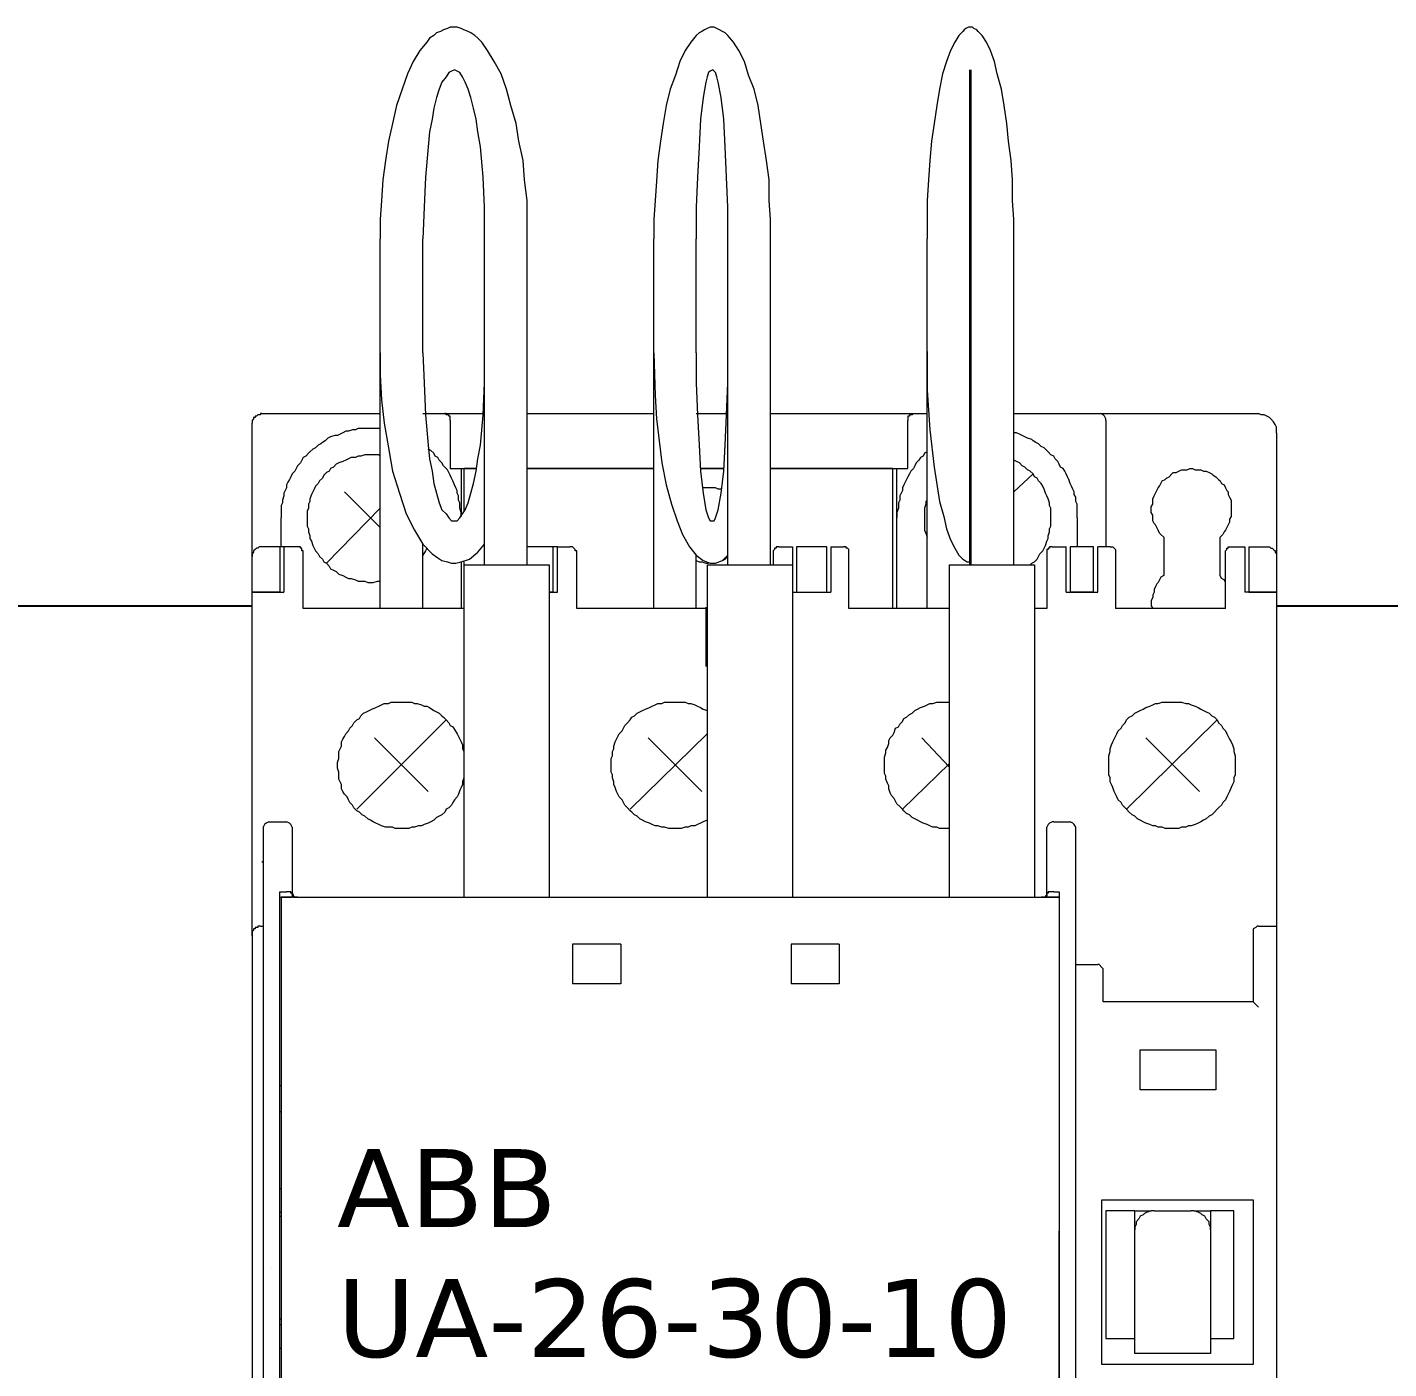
# Model space of a CAD drawing. Header units: millimetres. Extents: x 2046 to 14753, y 2361 to 29276.
# Drawn here: x 10086.63 to 10093.83, y 3647.17 to 3654.27 of the extents above; entities that cross this region are included whole.
import ezdxf

# ---------------------------------------------------------------- set-up
doc = ezdxf.new("R2010")
doc.units = ezdxf.units.MM
for name, color, linetype in [('ANTET', 7, 'Continuous'), ('BARA', 31, 'Continuous'), ('CALQUE_1', 160, 'Continuous')]:
    doc.layers.add(name, color=color, linetype=linetype)
doc.styles.add('celalettin', font='verdana.ttf', dxfattribs={"height": 10})

msp = doc.modelspace()

# ---------------------------------------------------------------- linework, layer by layer
at = {"layer": 'BARA', "color": 9, "true_color": 0xc7c8ca}
for points in [[(10086.2333, 3651.2062), (10087.8175, 3651.2062)], [(10093.2333, 3651.2062), (10094.8175, 3651.2062)]]:
    msp.add_lwpolyline(points, dxfattribs=at)
at = {"layer": 'CALQUE_1', "color": 8, "lineweight": 9}
for p, q in [((10091.6122, 3651.4231), (10091.6122, 3654.0402)), ((10091.6194, 3651.4231), (10091.6194, 3654.0402)), ((10088.4936, 3651.1905), (10088.4936, 3653.146)), ((10088.7189, 3652.5426), (10088.7189, 3653.146)), ((10089.046, 3651.4231), (10089.046, 3653.146)), ((10089.2713, 3651.4231), (10089.2713, 3653.146)), ((10089.9402, 3651.1905), (10089.9402, 3653.146)), ((10090.1655, 3652.5426), (10090.1655, 3653.146)), ((10090.3327, 3651.4231), (10090.3327, 3653.146)), ((10090.5581, 3651.4231), (10090.5581, 3653.146)), ((10091.3867, 3651.1905), (10091.3867, 3653.146)), ((10091.8447, 3651.4231), (10091.8447, 3653.146)), ((10087.8684, 3652.2228), (10088.4936, 3652.2228)), ((10088.7189, 3652.2228), (10088.8352, 3652.2228)), ((10088.8352, 3652.2228), (10089.046, 3652.2228)), ((10089.0242, 3652.2228), (10089.046, 3652.2228)), ((10089.2713, 3652.2228), (10089.3223, 3652.2228)), ((10089.2713, 3652.2228), (10089.9402, 3652.2228)), ((10090.1655, 3652.2228), (10090.3327, 3652.2228)), ((10090.5581, 3652.2228), (10091.3141, 3652.2228)), ((10090.8271, 3652.2228), (10091.1324, 3652.2228)), ((10091.3141, 3652.2228), (10091.3867, 3652.2228)), ((10091.8447, 3652.2228), (10092.3027, 3652.2228)), ((10092.3027, 3652.2228), (10093.1388, 3652.2228)), ((10087.8175, 3649.4604), (10087.8175, 3652.1719)), ((10088.8643, 3652.1864), (10088.8643, 3651.932)), ((10091.2851, 3651.932), (10091.2851, 3652.1864)), ((10092.3319, 3652.1864), (10092.3319, 3651.5176)), ((10093.2333, 3652.121), (10093.2333, 3643.2886)), ((10088.8643, 3651.932), (10088.9224, 3651.932)), ((10088.9224, 3651.932), (10088.9224, 3651.6776)), ((10088.9224, 3651.932), (10089.0024, 3651.932)), ((10089.0024, 3651.932), (10088.937, 3651.932)), ((10088.937, 3651.932), (10088.937, 3651.7066)), ((10089.9402, 3651.932), (10089.2713, 3651.932)), ((10089.2713, 3651.932), (10089.9402, 3651.932)), ((10090.1873, 3651.932), (10090.3109, 3651.932)), ((10090.3109, 3651.932), (10090.1873, 3651.932)), ((10090.5581, 3651.932), (10091.2269, 3651.932)), ((10091.2051, 3651.932), (10090.5581, 3651.932)), ((10091.2051, 3651.1905), (10091.2051, 3651.932)), ((10091.2269, 3651.6703), (10091.2269, 3651.932)), ((10091.2269, 3651.932), (10091.2851, 3651.932)), ((10091.9465, 3651.9029), (10091.8447, 3651.8084)), ((10088.3045, 3651.8084), (10088.4936, 3651.6194)), ((10088.4936, 3651.7212), (10088.21, 3651.4304)), ((10087.9702, 3651.5176), (10087.9702, 3651.6703)), ((10091.2269, 3651.1905), (10091.2269, 3651.6703)), ((10092.1792, 3651.6703), (10092.1792, 3651.5176)), ((10092.6372, 3651.5686), (10092.6372, 3651.365)), ((10092.9352, 3651.365), (10092.9352, 3651.5686)), ((10087.9702, 3651.5176), (10087.8684, 3651.5176)), ((10087.9628, 3651.5176), (10087.9628, 3651.2777)), ((10088.0574, 3651.5176), (10087.9702, 3651.5176)), ((10087.9846, 3651.5176), (10087.9846, 3651.2777)), ((10088.0864, 3651.2414), (10088.0864, 3651.4886)), ((10088.7189, 3651.1905), (10088.7189, 3651.5322)), ((10089.4313, 3651.5176), (10089.2713, 3651.5176)), ((10089.4095, 3651.2777), (10089.4095, 3651.5176)), ((10089.4313, 3651.5176), (10089.4968, 3651.5176)), ((10089.4313, 3651.2777), (10089.4313, 3651.5176)), ((10089.533, 3651.2414), (10089.533, 3651.4886)), ((10090.5726, 3651.4886), (10090.5726, 3651.4231)), ((10090.6017, 3651.5176), (10090.6744, 3651.5176)), ((10090.6744, 3651.5176), (10090.6744, 3651.2777)), ((10090.6962, 3651.5176), (10090.6962, 3651.2777)), ((10090.8561, 3651.5176), (10090.6962, 3651.5176)), ((10090.8561, 3651.2777), (10090.8561, 3651.5176)), ((10090.8779, 3651.5176), (10090.8779, 3651.2777)), ((10090.8779, 3651.5176), (10090.9433, 3651.5176)), ((10090.9724, 3651.2414), (10090.9724, 3651.4886)), ((10092.0192, 3651.4886), (10092.0192, 3651.1905)), ((10092.0483, 3651.5176), (10092.121, 3651.5176)), ((10092.121, 3651.2777), (10092.121, 3651.5176)), ((10092.1428, 3651.5176), (10092.1428, 3651.2777)), ((10092.2664, 3651.5176), (10092.1428, 3651.5176)), ((10092.2664, 3651.2777), (10092.2664, 3651.5176)), ((10092.2882, 3651.2777), (10092.2882, 3651.5176)), ((10092.3537, 3651.5176), (10092.2882, 3651.5176)), ((10092.3827, 3651.4886), (10092.3827, 3651.1905)), ((10092.9643, 3651.2414), (10092.9643, 3651.4886)), ((10092.9934, 3651.5176), (10093.066, 3651.5176)), ((10093.066, 3651.5176), (10093.066, 3651.2777)), ((10093.0878, 3651.5176), (10093.0878, 3651.2777)), ((10093.0878, 3651.5176), (10093.1824, 3651.5176)), ((10088.9224, 3651.4377), (10088.9224, 3651.1905)), ((10088.937, 3651.4377), (10088.937, 3651.4231)), ((10088.937, 3651.4231), (10088.937, 3649.6639)), ((10088.937, 3651.4231), (10089.3877, 3651.4231)), ((10089.3877, 3651.4231), (10089.3877, 3649.6639)), ((10090.1655, 3651.1905), (10090.1655, 3651.474)), ((10090.2237, 3651.4231), (10090.2237, 3649.6639)), ((10090.2237, 3651.4231), (10090.6744, 3651.4231)), ((10090.6744, 3651.4231), (10090.6744, 3649.6639)), ((10091.5031, 3651.4231), (10091.5031, 3649.6639)), ((10091.5031, 3651.4231), (10091.9538, 3651.4231)), ((10091.9538, 3651.4231), (10091.9538, 3649.6639)), ((10087.9628, 3651.2777), (10087.8175, 3651.2777)), ((10087.8175, 3651.2777), (10087.9846, 3651.2777)), ((10089.4095, 3651.2777), (10089.3877, 3651.2777)), ((10089.3877, 3651.2777), (10089.4313, 3651.2777)), ((10090.6744, 3651.2777), (10090.8779, 3651.2777)), ((10092.121, 3651.2777), (10092.2882, 3651.2777)), ((10092.2664, 3651.2777), (10092.1428, 3651.2777)), ((10093.2333, 3651.2777), (10093.066, 3651.2777)), ((10093.0878, 3651.2777), (10093.2333, 3651.2777)), ((10088.0864, 3651.1978), (10088.0864, 3651.2414)), ((10088.0864, 3651.1905), (10088.0864, 3651.1978)), ((10089.533, 3651.1905), (10089.533, 3651.2414)), ((10090.2164, 3651.1978), (10090.2164, 3650.8852)), ((10090.9724, 3651.1905), (10090.9724, 3651.2414)), ((10092.9643, 3651.1905), (10092.9643, 3651.2414)), ((10088.937, 3651.1905), (10088.0864, 3651.1905)), ((10090.2237, 3651.1905), (10089.533, 3651.1905)), ((10091.5031, 3651.1905), (10090.9724, 3651.1905)), ((10092.0192, 3651.1905), (10091.9538, 3651.1905)), ((10092.9643, 3651.1905), (10092.3827, 3651.1905)), ((10088.8425, 3650.6017), (10088.3699, 3650.1292)), ((10092.9207, 3650.6017), (10092.4409, 3650.1292)), ((10088.4644, 3650.5072), (10088.7479, 3650.2237)), ((10090.2237, 3650.529), (10089.8166, 3650.1292)), ((10089.9111, 3650.5072), (10090.1946, 3650.2237)), ((10091.3577, 3650.5072), (10091.5031, 3650.3545)), ((10092.5426, 3650.5072), (10092.8261, 3650.2237)), ((10091.5031, 3650.3691), (10091.2559, 3650.1292)), ((10087.9047, 3650.0638), (10087.9992, 3650.0638)), ((10092.0556, 3650.0638), (10092.1428, 3650.0638)), ((10087.8756, 3650.0346), (10087.8756, 3649.8602)), ((10088.0283, 3650.0346), (10088.0283, 3649.8602)), ((10092.0192, 3649.8602), (10092.0192, 3650.0346)), ((10092.1719, 3649.8602), (10092.1719, 3650.0346)), ((10087.8756, 3649.8457), (10087.8684, 3649.8529)), ((10087.8756, 3649.8602), (10087.8756, 3645.5494)), ((10088.0283, 3649.8602), (10088.0283, 3649.6857)), ((10092.0192, 3649.6857), (10092.0192, 3649.8602)), ((10092.1719, 3645.5494), (10092.1719, 3649.8602)), ((10087.9628, 3649.693), (10087.9992, 3649.693)), ((10087.9628, 3647.9047), (10087.9628, 3649.693)), ((10088.0283, 3649.6857), (10088.0283, 3649.6639)), ((10092.0192, 3649.6639), (10092.0192, 3649.6857)), ((10092.0556, 3649.693), (10092.0846, 3649.693)), ((10092.0846, 3649.693), (10092.0846, 3647.9047)), ((10087.9628, 3649.6639), (10088.0283, 3649.6639)), ((10087.9702, 3649.6639), (10087.9702, 3647.8974)), ((10088.0356, 3649.6639), (10087.9702, 3649.6639)), ((10088.0283, 3649.6639), (10088.0283, 3649.6639)), ((10088.0356, 3649.6639), (10092.0192, 3649.6639)), ((10092.0846, 3649.6639), (10092.0192, 3649.6639)), ((10092.0192, 3649.6639), (10092.0192, 3649.6639)), ((10092.0192, 3649.6639), (10092.0846, 3649.6639)), ((10092.0846, 3649.6639), (10092.0846, 3647.8974)), ((10087.8611, 3649.5112), (10087.8756, 3649.5112)), ((10093.1096, 3649.4822), (10093.1096, 3649.1114)), ((10093.1388, 3649.5112), (10093.2333, 3649.5112)), ((10087.8175, 3649.4604), (10087.8175, 3646.1018)), ((10089.7657, 3649.4167), (10089.5112, 3649.4167)), ((10089.5112, 3649.4167), (10089.5112, 3649.2059)), ((10089.7657, 3649.4167), (10089.7657, 3649.2059)), ((10090.6671, 3649.4167), (10090.6671, 3649.2059)), ((10090.9216, 3649.4167), (10090.6671, 3649.4167)), ((10090.9216, 3649.4167), (10090.9216, 3649.2059)), ((10092.1719, 3649.3077), (10092.2882, 3649.3077)), ((10092.3173, 3649.1114), (10092.3173, 3649.2787)), ((10089.7657, 3649.2059), (10089.5112, 3649.2059)), ((10090.9216, 3649.2059), (10090.6671, 3649.2059)), ((10093.1096, 3649.1114), (10092.3173, 3649.1114)), ((10093.1096, 3649.1114), (10093.1388, 3649.0824)), ((10092.5136, 3648.857), (10092.9133, 3648.857)), ((10092.5136, 3648.6462), (10092.5136, 3648.857)), ((10092.9133, 3648.857), (10092.9133, 3648.6462)), ((10087.9628, 3648.668), (10087.9702, 3648.668)), ((10092.0846, 3648.668), (10092.0846, 3648.668)), ((10092.9133, 3648.6462), (10092.5136, 3648.6462)), ((10087.9702, 3648.5298), (10087.9628, 3648.5298)), ((10092.0846, 3648.5298), (10092.0846, 3648.5298)), ((10087.9702, 3648.1228), (10087.9628, 3648.1228)), ((10092.0846, 3648.1228), (10092.0846, 3648.1228)), ((10092.31, 3648.0646), (10093.1096, 3648.0646)), ((10092.31, 3647.1923), (10092.31, 3648.0646)), ((10093.1096, 3648.0646), (10093.1096, 3647.1923)), ((10087.9628, 3647.9992), (10087.9702, 3647.9992)), ((10087.9628, 3647.9774), (10087.9702, 3647.9774)), ((10092.0846, 3647.9992), (10092.0846, 3647.9992)), ((10092.0846, 3647.9774), (10092.0846, 3647.9774)), ((10092.4845, 3648.0064), (10092.3319, 3648.0064)), ((10092.3319, 3648.0064), (10092.3319, 3647.3304)), ((10092.4845, 3648.0064), (10092.5572, 3648.0064)), ((10092.4845, 3647.9047), (10092.4845, 3648.0064)), ((10092.5572, 3647.9992), (10092.5572, 3648.0064)), ((10092.5572, 3648.0064), (10092.5717, 3648.0064)), ((10092.5862, 3648.0064), (10092.7825, 3648.0064)), ((10092.7971, 3648.0064), (10092.8117, 3648.0064)), ((10092.8117, 3648.0064), (10092.8117, 3647.9992)), ((10092.8117, 3648.0064), (10092.8843, 3648.0064)), ((10093.0079, 3648.0064), (10092.8843, 3648.0064)), ((10092.8843, 3648.0064), (10092.8843, 3647.9047)), ((10093.0079, 3647.3304), (10093.0079, 3648.0064)), ((10087.9628, 3647.8974), (10087.9628, 3647.9047)), ((10087.9628, 3645.7166), (10087.9628, 3647.9047)), ((10087.9702, 3647.8974), (10087.9702, 3645.7457)), ((10092.0846, 3647.9047), (10092.0846, 3647.8974)), ((10092.0846, 3645.7457), (10092.0846, 3647.8974)), ((10092.0846, 3647.8974), (10092.0846, 3645.7166)), ((10092.4845, 3647.2505), (10092.4845, 3647.9047)), ((10092.8843, 3647.9047), (10092.8843, 3647.2505)), ((10087.9192, 3647.7011), (10087.9192, 3647.7011)), ((10087.9628, 3647.5049), (10087.9628, 3647.5049)), ((10092.0846, 3647.5049), (10092.0846, 3647.5049)), ((10087.9702, 3647.4322), (10087.9628, 3647.4322)), ((10087.9702, 3647.4031), (10087.9628, 3647.4031)), ((10092.0846, 3647.4322), (10092.0846, 3647.4322)), ((10092.0846, 3647.4031), (10092.0846, 3647.4031)), ((10092.3319, 3647.3304), (10092.4845, 3647.3304)), ((10092.8843, 3647.3304), (10093.0079, 3647.3304)), ((10087.9628, 3647.2795), (10087.9702, 3647.2795)), ((10092.0846, 3647.2795), (10092.0846, 3647.2795)), ((10092.5426, 3647.2505), (10092.4845, 3647.2505)), ((10092.8261, 3647.2505), (10092.5426, 3647.2505)), ((10092.8843, 3647.2505), (10092.8261, 3647.2505)), ((10093.1096, 3647.1923), (10092.31, 3647.1923))]:
    msp.add_line(p, q, dxfattribs=at)
for points in [[(10089.2713, 3653.146), (10089.2713, 3653.3495), (10089.2568, 3653.4586), (10089.2495, 3653.5604), (10089.2277, 3653.6622), (10089.2132, 3653.7566), (10089.1841, 3653.8511), (10089.1623, 3653.9383), (10089.1333, 3654.0184), (10089.0969, 3654.0838), (10089.0606, 3654.142), (10089.0315, 3654.1856), (10089.0096, 3654.2074), (10088.9951, 3654.2219), (10088.9733, 3654.2364), (10088.9588, 3654.2437), (10088.937, 3654.251), (10088.9224, 3654.2582), (10088.9006, 3654.2655), (10088.8643, 3654.2655), (10088.8497, 3654.2582), (10088.8279, 3654.251), (10088.8134, 3654.2437), (10088.7915, 3654.2364), (10088.7771, 3654.2219), (10088.7553, 3654.2074), (10088.7407, 3654.1856), (10088.7043, 3654.142), (10088.668, 3654.0838), (10088.6389, 3654.0184), (10088.6098, 3653.9383), (10088.5808, 3653.8511), (10088.559, 3653.7566), (10088.5372, 3653.6622), (10088.5226, 3653.5604), (10088.508, 3653.4586), (10088.5008, 3653.3495), (10088.4936, 3653.2478), (10088.4936, 3653.146)], [(10090.5581, 3653.146), (10090.5581, 3653.2478), (10090.5508, 3653.3495), (10090.5508, 3653.4586), (10090.5362, 3653.5604), (10090.5217, 3653.6622), (10090.5072, 3653.7566), (10090.4926, 3653.8511), (10090.4708, 3653.9383), (10090.4418, 3654.0111), (10090.4199, 3654.0838), (10090.3909, 3654.142), (10090.3618, 3654.1856), (10090.3327, 3654.2219), (10090.3181, 3654.2364), (10090.3037, 3654.2437), (10090.2891, 3654.251), (10090.2745, 3654.2582), (10090.26, 3654.2655), (10090.2382, 3654.2655), (10090.2237, 3654.2582), (10090.2091, 3654.251), (10090.1946, 3654.2437), (10090.1801, 3654.2364), (10090.1655, 3654.2219), (10090.1364, 3654.1856), (10090.1074, 3654.142), (10090.0783, 3654.0838), (10090.0564, 3654.0111), (10090.0274, 3653.9383), (10090.0056, 3653.8511), (10089.991, 3653.7566), (10089.9765, 3653.6622), (10089.962, 3653.5604), (10089.9547, 3653.4513), (10089.9474, 3653.3495), (10089.9402, 3653.2478), (10089.9402, 3653.146)], [(10091.8447, 3653.146), (10091.8447, 3653.2478), (10091.8375, 3653.3495), (10091.8375, 3653.4586), (10091.8303, 3653.5604), (10091.8157, 3653.6622), (10091.8085, 3653.7566), (10091.7939, 3653.8511), (10091.7793, 3653.9383), (10091.7575, 3654.0184), (10091.743, 3654.0838), (10091.7212, 3654.142), (10091.6994, 3654.1856), (10091.6776, 3654.2219), (10091.6558, 3654.2437), (10091.6485, 3654.251), (10091.634, 3654.2582), (10091.6267, 3654.2655), (10091.6049, 3654.2655), (10091.5904, 3654.2582), (10091.583, 3654.251), (10091.5758, 3654.2437), (10091.554, 3654.2219), (10091.5322, 3654.1856), (10091.5104, 3654.142), (10091.4886, 3654.0838), (10091.4668, 3654.0184), (10091.4522, 3653.9383), (10091.4377, 3653.8511), (10091.4231, 3653.7566), (10091.4086, 3653.6622), (10091.4013, 3653.5604), (10091.3941, 3653.4586), (10091.3867, 3653.3495), (10091.3867, 3653.146)], [(10089.046, 3653.146), (10089.046, 3653.3132), (10089.0388, 3653.4731), (10089.0242, 3653.633), (10089.0096, 3653.713), (10089.0024, 3653.7785), (10088.9878, 3653.8366), (10088.9733, 3653.8947), (10088.9588, 3653.9383), (10088.9442, 3653.9747), (10088.9297, 3654.0038), (10088.9152, 3654.0256), (10088.9006, 3654.0329), (10088.8861, 3654.0402), (10088.8715, 3654.0329), (10088.857, 3654.0256), (10088.8425, 3654.0038), (10088.8207, 3653.9747), (10088.8061, 3653.9383), (10088.7915, 3653.8947), (10088.7771, 3653.8366), (10088.7697, 3653.7785), (10088.7553, 3653.713), (10088.7479, 3653.633), (10088.7334, 3653.4731), (10088.7261, 3653.3132), (10088.7189, 3653.146)], [(10090.3327, 3653.146), (10090.3327, 3653.3132), (10090.3255, 3653.4731), (10090.3181, 3653.633), (10090.3109, 3653.7785), (10090.2963, 3653.8947), (10090.2819, 3653.9747), (10090.2745, 3654.0038), (10090.2673, 3654.0256), (10090.26, 3654.0329), (10090.2527, 3654.0402), (10090.2382, 3654.0329), (10090.2309, 3654.0256), (10090.2237, 3654.0038), (10090.2164, 3653.9747), (10090.2019, 3653.8947), (10090.1873, 3653.7785), (10090.1801, 3653.633), (10090.1728, 3653.4731), (10090.1655, 3653.3132), (10090.1655, 3653.146)], [(10088.4936, 3652.5426), (10088.4936, 3652.4263), (10088.5008, 3652.2955), (10088.5154, 3652.1719), (10088.5372, 3652.041), (10088.559, 3651.9175), (10088.5953, 3651.8011), (10088.6316, 3651.6921), (10088.6753, 3651.6048), (10088.7189, 3651.5322), (10088.7697, 3651.4813), (10088.7989, 3651.4595), (10088.8207, 3651.4449), (10088.8497, 3651.4377), (10088.8715, 3651.4304), (10088.8933, 3651.4304), (10088.9224, 3651.4377), (10088.966, 3651.4522), (10089.0096, 3651.4886), (10089.046, 3651.5322)], [(10088.7189, 3652.5426), (10088.7261, 3652.3827), (10088.7334, 3652.2155), (10088.7479, 3652.0556), (10088.7553, 3651.9829), (10088.7697, 3651.9175), (10088.7771, 3651.8521), (10088.7915, 3651.8011), (10088.8061, 3651.7503), (10088.8207, 3651.7139), (10088.8425, 3651.6921), (10088.857, 3651.6703), (10088.8715, 3651.6558), (10088.9006, 3651.6558), (10088.9152, 3651.6703), (10088.9297, 3651.6921), (10088.9442, 3651.7139), (10088.9588, 3651.7503), (10088.9733, 3651.8011), (10088.9878, 3651.8521), (10089.0024, 3651.9175), (10089.0096, 3651.9829), (10089.0242, 3652.0556), (10089.0388, 3652.2155), (10089.046, 3652.3827), (10089.046, 3652.5426)], [(10089.9402, 3652.5426), (10089.9474, 3652.3173), (10089.9547, 3652.1937), (10089.9692, 3652.0774), (10089.9838, 3651.9611), (10090.0056, 3651.8447), (10090.0346, 3651.743), (10090.0638, 3651.6558), (10090.0928, 3651.583), (10090.1292, 3651.5176), (10090.1655, 3651.474), (10090.2019, 3651.4449), (10090.2382, 3651.4304), (10090.2673, 3651.4304), (10090.3037, 3651.4449), (10090.3327, 3651.474)], [(10090.1655, 3652.5426), (10090.1655, 3652.3827), (10090.1728, 3652.2155), (10090.1801, 3652.0556), (10090.1873, 3651.9175), (10090.2019, 3651.8011), (10090.2164, 3651.7139), (10090.2237, 3651.6921), (10090.2309, 3651.6703), (10090.2382, 3651.6558), (10090.26, 3651.6558), (10090.2673, 3651.6703), (10090.2745, 3651.6921), (10090.2819, 3651.7139), (10090.2963, 3651.8011), (10090.3109, 3651.9175), (10090.3181, 3652.0556), (10090.3255, 3652.2155), (10090.3327, 3652.3827), (10090.3327, 3652.5426)], [(10091.3867, 3652.5499), (10091.3867, 3652.3463), (10091.4013, 3652.1356), (10091.4231, 3651.9393), (10091.4522, 3651.7575), (10091.474, 3651.6776), (10091.4886, 3651.6122), (10091.5104, 3651.554), (10091.5322, 3651.5104), (10091.554, 3651.474), (10091.5758, 3651.4522), (10091.5976, 3651.4377), (10091.6194, 3651.4377)], [(10087.8684, 3652.2228), (10087.8611, 3652.2228), (10087.8611, 3652.2155), (10087.8465, 3652.2155), (10087.8393, 3652.2082), (10087.832, 3652.2082), (10087.832, 3652.201), (10087.8247, 3652.201), (10087.8247, 3652.1937), (10087.8175, 3652.1864), (10087.8175, 3652.1719), (10087.8175, 3652.1719)], [(10088.8643, 3652.1864), (10088.8643, 3652.2082), (10088.857, 3652.2082), (10088.857, 3652.2155), (10088.8425, 3652.2155), (10088.8425, 3652.2228), (10088.8352, 3652.2228)], [(10091.3141, 3652.2228), (10091.3141, 3652.2228), (10091.3068, 3652.2155), (10091.2923, 3652.2155), (10091.2923, 3652.2082), (10091.2851, 3652.2082), (10091.2851, 3652.1864)], [(10092.3319, 3652.1864), (10092.3319, 3652.1937), (10092.3245, 3652.2082), (10092.3173, 3652.2155), (10092.3027, 3652.2228)], [(10093.2333, 3652.121), (10093.2333, 3652.1501), (10093.226, 3652.1646), (10093.2187, 3652.1792), (10093.2042, 3652.1937), (10093.1969, 3652.201), (10093.1824, 3652.2082), (10093.1678, 3652.2155), (10093.1533, 3652.2155), (10093.1388, 3652.2228)], [(10088.4936, 3652.1428), (10088.3772, 3652.1428), (10088.3627, 3652.1356), (10088.3481, 3652.1356), (10088.3263, 3652.1283), (10088.3118, 3652.1283), (10088.2973, 3652.121), (10088.2827, 3652.1138), (10088.2681, 3652.1064), (10088.2537, 3652.1064), (10088.2319, 3652.0992), (10088.2173, 3652.092), (10088.2027, 3652.0774), (10088.1882, 3652.0701), (10088.1809, 3652.0628), (10088.1664, 3652.0556), (10088.1519, 3652.041), (10088.1373, 3652.0338), (10088.1228, 3652.0192), (10088.1155, 3652.012), (10088.101, 3651.9974), (10088.0864, 3651.9902), (10088.0792, 3651.9756), (10088.0718, 3651.9611), (10088.0574, 3651.9465), (10088.0501, 3651.932), (10088.0428, 3651.9175), (10088.0283, 3651.9029), (10088.021, 3651.8884), (10088.0138, 3651.8739), (10088.0064, 3651.8593), (10087.9992, 3651.8447), (10087.9992, 3651.8303), (10087.992, 3651.8157), (10087.9846, 3651.8011), (10087.9846, 3651.7866), (10087.9774, 3651.7648), (10087.9774, 3651.7503), (10087.9702, 3651.7357), (10087.9702, 3651.6703)], [(10092.1792, 3651.6703), (10092.1792, 3651.743), (10092.1719, 3651.7575), (10092.1719, 3651.7793), (10092.1646, 3651.7939), (10092.1646, 3651.8084), (10092.1574, 3651.8229), (10092.1501, 3651.8375), (10092.1428, 3651.8521), (10092.1356, 3651.8739), (10092.1283, 3651.8884), (10092.121, 3651.9029), (10092.1138, 3651.9175), (10092.1064, 3651.932), (10092.092, 3651.9393), (10092.0846, 3651.9538), (10092.0774, 3651.9683), (10092.0628, 3651.9829), (10092.0556, 3651.9974), (10092.041, 3652.0047), (10092.0265, 3652.0192), (10092.0192, 3652.0265), (10092.0047, 3652.041), (10091.9902, 3652.0483), (10091.9756, 3652.0628), (10091.9611, 3652.0701), (10091.9465, 3652.0774), (10091.9393, 3652.0846), (10091.9175, 3652.092), (10091.9029, 3652.0992), (10091.8884, 3652.1064), (10091.8739, 3652.1138), (10091.8593, 3652.121), (10091.8447, 3652.121)], [(10088.4936, 3651.9974), (10088.4862, 3652.0047), (10088.4136, 3652.0047), (10088.3918, 3651.9974), (10088.3772, 3651.9974), (10088.3627, 3651.9902), (10088.3409, 3651.9902), (10088.3263, 3651.9829), (10088.3118, 3651.9756), (10088.2973, 3651.9683), (10088.2755, 3651.9611), (10088.2609, 3651.9538), (10088.2463, 3651.9393), (10088.2319, 3651.932), (10088.2245, 3651.9175), (10088.21, 3651.9102), (10088.1955, 3651.8957), (10088.1882, 3651.8811), (10088.1737, 3651.8665), (10088.1664, 3651.8521), (10088.1519, 3651.8375), (10088.1446, 3651.8229), (10088.1373, 3651.8084), (10088.1301, 3651.7939), (10088.1228, 3651.7721), (10088.1228, 3651.7575), (10088.1155, 3651.743), (10088.1155, 3651.7212), (10088.1082, 3651.7066), (10088.1082, 3651.6558)], [(10088.9224, 3651.6776), (10088.9224, 3651.6994), (10088.9152, 3651.7212), (10088.9152, 3651.7503), (10088.9079, 3651.7648), (10088.9079, 3651.7866), (10088.9006, 3651.8011), (10088.9006, 3651.8157), (10088.8933, 3651.8303), (10088.8861, 3651.8447), (10088.8788, 3651.8665), (10088.8715, 3651.8811), (10088.8643, 3651.8957), (10088.857, 3651.9102), (10088.8497, 3651.9247), (10088.8352, 3651.9393), (10088.8279, 3651.9465), (10088.8207, 3651.9611), (10088.8061, 3651.9756), (10088.7989, 3651.9902), (10088.7843, 3651.9974), (10088.7771, 3652.012), (10088.7625, 3652.0265), (10088.7479, 3652.0338)], [(10091.3867, 3652.0192), (10091.3723, 3652.012), (10091.365, 3651.9974), (10091.3505, 3651.9902), (10091.3432, 3651.9756), (10091.3287, 3651.9611), (10091.3213, 3651.9465), (10091.3141, 3651.932), (10091.2995, 3651.9175), (10091.2923, 3651.9029), (10091.2851, 3651.8884), (10091.2777, 3651.8739), (10091.2705, 3651.8593), (10091.2632, 3651.8447), (10091.2559, 3651.8303), (10091.2559, 3651.8157), (10091.2487, 3651.8011), (10091.2414, 3651.7866), (10091.2414, 3651.7648), (10091.2341, 3651.7503), (10091.2341, 3651.7212), (10091.2269, 3651.6994), (10091.2269, 3651.6703)], [(10092.041, 3651.6848), (10092.041, 3651.7212), (10092.0338, 3651.7357), (10092.0338, 3651.7503), (10092.0265, 3651.7721), (10092.0192, 3651.7866), (10092.012, 3651.8011), (10092.0047, 3651.8229), (10091.9974, 3651.8375), (10091.9902, 3651.8521), (10091.9756, 3651.8665), (10091.9684, 3651.8811), (10091.9538, 3651.8884), (10091.9465, 3651.9029), (10091.932, 3651.9175), (10091.9175, 3651.9247), (10091.9029, 3651.9393), (10091.8884, 3651.9465), (10091.8739, 3651.9611), (10091.8593, 3651.9683), (10091.8447, 3651.9756)], [(10092.6372, 3651.5686), (10092.6226, 3651.583), (10092.6154, 3651.5904), (10092.6081, 3651.6048), (10092.6008, 3651.6194), (10092.5936, 3651.634), (10092.5862, 3651.6412), (10092.579, 3651.6558), (10092.579, 3651.6848), (10092.5717, 3651.6994), (10092.5717, 3651.7285), (10092.579, 3651.743), (10092.579, 3651.7721), (10092.5862, 3651.7866), (10092.5936, 3651.8011), (10092.6008, 3651.8157), (10092.6081, 3651.8303), (10092.6154, 3651.8375), (10092.6226, 3651.8521), (10092.6298, 3651.8665), (10092.6444, 3651.8739), (10092.6516, 3651.8811), (10092.6662, 3651.8884), (10092.6808, 3651.9029), (10092.688, 3651.9102), (10092.7026, 3651.9102), (10092.7171, 3651.9175), (10092.7316, 3651.9247), (10092.7607, 3651.9247), (10092.7753, 3651.932), (10092.7898, 3651.932), (10092.8043, 3651.9247), (10092.8334, 3651.9247), (10092.8479, 3651.9175), (10092.8625, 3651.9175), (10092.8771, 3651.9102), (10092.8916, 3651.9029), (10092.8989, 3651.8957), (10092.9133, 3651.8884), (10092.9279, 3651.8739), (10092.9352, 3651.8665), (10092.9425, 3651.8521), (10092.957, 3651.8447), (10092.9643, 3651.8303), (10092.9716, 3651.8157), (10092.9788, 3651.8084), (10092.9788, 3651.7939), (10092.9861, 3651.7793), (10092.9934, 3651.7648), (10092.9934, 3651.6776), (10092.9861, 3651.663), (10092.9861, 3651.6485), (10092.9788, 3651.634), (10092.9716, 3651.6194), (10092.9643, 3651.6048), (10092.957, 3651.5976), (10092.9497, 3651.583), (10092.9352, 3651.5686)], [(10090.2963, 3651.8229), (10090.2819, 3651.8229), (10090.2673, 3651.8303), (10090.2019, 3651.8303)], [(10091.3867, 3651.7648), (10091.3795, 3651.7575), (10091.3795, 3651.743), (10091.3723, 3651.7212), (10091.3723, 3651.6558)], [(10088.1082, 3651.6558), (10088.1082, 3651.6267), (10088.1155, 3651.6122), (10088.1155, 3651.5976), (10088.1228, 3651.5758), (10088.1228, 3651.5612), (10088.1301, 3651.5467), (10088.1373, 3651.5249), (10088.1446, 3651.5104), (10088.1519, 3651.4958), (10088.1664, 3651.4813), (10088.1737, 3651.4668), (10088.1882, 3651.4522), (10088.1955, 3651.4377), (10088.21, 3651.4304), (10088.2245, 3651.4159), (10088.2319, 3651.4013), (10088.2463, 3651.3941), (10088.2609, 3651.3867), (10088.2755, 3651.3723), (10088.2973, 3651.365), (10088.3118, 3651.3577), (10088.3263, 3651.3505), (10088.3409, 3651.3505), (10088.3627, 3651.3431), (10088.3772, 3651.3359), (10088.4136, 3651.3359), (10088.4281, 3651.3287)], [(10091.3723, 3651.6558), (10091.3723, 3651.6048), (10091.3795, 3651.5904), (10091.3867, 3651.5686)], [(10091.932, 3651.4231), (10091.9393, 3651.4304), (10091.9538, 3651.4377), (10091.9684, 3651.4522), (10091.9756, 3651.4668), (10091.9829, 3651.4813), (10091.9974, 3651.4958), (10092.0047, 3651.5104), (10092.012, 3651.5249), (10092.0192, 3651.5467), (10092.0265, 3651.5612), (10092.0265, 3651.5758), (10092.0338, 3651.5976), (10092.0338, 3651.6122), (10092.041, 3651.6267), (10092.041, 3651.6848)], [(10087.8684, 3651.5176), (10087.8538, 3651.5176), (10087.8465, 3651.5104), (10087.8393, 3651.5104), (10087.832, 3651.5031), (10087.8247, 3651.4958), (10087.8247, 3651.4886), (10087.8175, 3651.4813), (10087.8175, 3651.4668)], [(10088.0792, 3651.5104), (10088.0718, 3651.5104), (10088.0718, 3651.5176), (10088.0574, 3651.5176)], [(10088.0864, 3651.4886), (10088.0864, 3651.4958), (10088.0792, 3651.4958), (10088.0792, 3651.5031), (10088.0792, 3651.5104), (10088.0792, 3651.5104)], [(10088.7407, 3651.5104), (10088.7334, 3651.4958), (10088.7189, 3651.474)], [(10089.533, 3651.4886), (10089.533, 3651.4958), (10089.5258, 3651.4958), (10089.5258, 3651.5031), (10089.5258, 3651.5031), (10089.5185, 3651.5104), (10089.5185, 3651.5104), (10089.5112, 3651.5176), (10089.4968, 3651.5176)], [(10090.6017, 3651.5176), (10090.5872, 3651.5176), (10090.5872, 3651.5104), (10090.5798, 3651.5104), (10090.5798, 3651.5031), (10090.5798, 3651.5031), (10090.5726, 3651.4958), (10090.5726, 3651.4886)], [(10090.9652, 3651.5104), (10090.9579, 3651.5104), (10090.9579, 3651.5176), (10090.9433, 3651.5176)], [(10090.9724, 3651.4886), (10090.9724, 3651.4958), (10090.9724, 3651.5031), (10090.9724, 3651.5031), (10090.9652, 3651.5104), (10090.9652, 3651.5104)], [(10092.0483, 3651.5176), (10092.0338, 3651.5176), (10092.0338, 3651.5104), (10092.0265, 3651.5104), (10092.0265, 3651.5031), (10092.0192, 3651.5031), (10092.0192, 3651.4958), (10092.0192, 3651.4886)], [(10092.3537, 3651.5176), (10092.3681, 3651.5176), (10092.3755, 3651.5104), (10092.3755, 3651.5104), (10092.3827, 3651.5031), (10092.3827, 3651.4958), (10092.3827, 3651.4886)], [(10092.9643, 3651.4886), (10092.9643, 3651.4958), (10092.9643, 3651.4958), (10092.9716, 3651.5031), (10092.9716, 3651.5104), (10092.9716, 3651.5104)], [(10092.9716, 3651.5104), (10092.9788, 3651.5104), (10092.9788, 3651.5176), (10092.9934, 3651.5176)], [(10093.1824, 3651.5176), (10093.1969, 3651.5176), (10093.2042, 3651.5104), (10093.2114, 3651.5104), (10093.2187, 3651.5031), (10093.226, 3651.4958), (10093.226, 3651.4886), (10093.2333, 3651.4813), (10093.2333, 3651.4668)], [(10090.1655, 3651.4449), (10090.1801, 3651.4377), (10090.1946, 3651.4377), (10090.2164, 3651.4304), (10090.2309, 3651.4304)], [(10090.3037, 3651.4449), (10090.3181, 3651.4522), (10090.3327, 3651.4668)], [(10092.6372, 3651.365), (10092.6226, 3651.3577), (10092.6154, 3651.3431), (10092.6081, 3651.3287), (10092.6008, 3651.3213), (10092.5936, 3651.3068), (10092.5862, 3651.2923), (10092.5862, 3651.2777), (10092.579, 3651.2632), (10092.579, 3651.2487), (10092.5717, 3651.2341), (10092.5717, 3651.205), (10092.579, 3651.1905)], [(10092.9643, 3651.3213), (10092.9643, 3651.3287), (10092.957, 3651.3431), (10092.9425, 3651.3505), (10092.9352, 3651.365)], [(10088.4281, 3651.3287), (10088.4572, 3651.3287), (10088.479, 3651.3359), (10088.4936, 3651.3359)], [(10088.937, 3650.2963), (10088.9297, 3650.2745), (10088.9297, 3650.26), (10088.9224, 3650.2455), (10088.9152, 3650.2309), (10088.9079, 3650.2091), (10088.9006, 3650.1946), (10088.8861, 3650.18), (10088.8788, 3650.1655), (10088.8715, 3650.151), (10088.857, 3650.1364), (10088.8425, 3650.1292), (10088.8352, 3650.1146), (10088.8207, 3650.1001), (10088.8061, 3650.0928), (10088.7915, 3650.0856), (10088.7771, 3650.071), (10088.7625, 3650.0638), (10088.7479, 3650.0564), (10088.7261, 3650.0492), (10088.7116, 3650.042), (10088.6971, 3650.042), (10088.6753, 3650.0346), (10088.6607, 3650.0346), (10088.6462, 3650.0274), (10088.5735, 3650.0274), (10088.559, 3650.0346), (10088.5226, 3650.0346), (10088.5008, 3650.042), (10088.4862, 3650.0492), (10088.4717, 3650.0564), (10088.4572, 3650.0638), (10088.4426, 3650.071), (10088.4281, 3650.0782), (10088.4136, 3650.0928), (10088.399, 3650.1001), (10088.3845, 3650.1146), (10088.3699, 3650.1219), (10088.3554, 3650.1364), (10088.3481, 3650.151), (10088.3336, 3650.1655), (10088.3263, 3650.18), (10088.3191, 3650.1946), (10088.3045, 3650.2091), (10088.2973, 3650.2237), (10088.29, 3650.2382), (10088.29, 3650.26), (10088.2827, 3650.2745), (10088.2755, 3650.2891), (10088.2755, 3650.3255), (10088.2681, 3650.3473), (10088.2681, 3650.3763), (10088.2755, 3650.3981), (10088.2755, 3650.4345), (10088.2827, 3650.449), (10088.29, 3650.4636), (10088.29, 3650.4854), (10088.2973, 3650.4999), (10088.3045, 3650.5144), (10088.3118, 3650.529), (10088.3263, 3650.5435), (10088.3336, 3650.558), (10088.3481, 3650.5726), (10088.3554, 3650.5872), (10088.3699, 3650.6017), (10088.3845, 3650.609), (10088.3918, 3650.6235), (10088.4063, 3650.638), (10088.4208, 3650.6453), (10088.4354, 3650.6526), (10088.4499, 3650.6598), (10088.4717, 3650.6671), (10088.4862, 3650.6744), (10088.5008, 3650.6816), (10088.5154, 3650.6889), (10088.5372, 3650.6889), (10088.5517, 3650.6962), (10088.6607, 3650.6962), (10088.6753, 3650.6889), (10088.6898, 3650.6889), (10088.7116, 3650.6816), (10088.7261, 3650.6744), (10088.7407, 3650.6744), (10088.7553, 3650.6671), (10088.7771, 3650.6526), (10088.7915, 3650.6453), (10088.8061, 3650.638), (10088.8207, 3650.6235), (10088.8279, 3650.6162), (10088.8425, 3650.6017), (10088.857, 3650.5872), (10088.8643, 3650.5726), (10088.8788, 3650.5654), (10088.8861, 3650.5508), (10088.9006, 3650.529), (10088.9079, 3650.5144), (10088.9152, 3650.4999), (10088.9224, 3650.4854), (10088.9297, 3650.4708), (10088.9297, 3650.449), (10088.937, 3650.4345)], [(10090.2237, 3650.071), (10090.2019, 3650.0638), (10090.1873, 3650.0564), (10090.1728, 3650.0492), (10090.1582, 3650.042), (10090.1364, 3650.042), (10090.1219, 3650.0346), (10090.1074, 3650.0346), (10090.0856, 3650.0274), (10090.0202, 3650.0274), (10089.9983, 3650.0346), (10089.9838, 3650.0346), (10089.962, 3650.042), (10089.9474, 3650.042), (10089.9329, 3650.0492), (10089.9184, 3650.0564), (10089.8965, 3650.0638), (10089.882, 3650.071), (10089.8675, 3650.0782), (10089.8529, 3650.0928), (10089.8384, 3650.1001), (10089.8239, 3650.1146), (10089.8166, 3650.1219), (10089.8021, 3650.1364), (10089.7875, 3650.151), (10089.7803, 3650.1655), (10089.7729, 3650.18), (10089.7585, 3650.1946), (10089.7511, 3650.2091), (10089.7439, 3650.2237), (10089.7366, 3650.2455), (10089.7293, 3650.26), (10089.7293, 3650.2745), (10089.7221, 3650.2963), (10089.7221, 3650.3109), (10089.7148, 3650.3255), (10089.7148, 3650.3981), (10089.7221, 3650.4127), (10089.7221, 3650.4345), (10089.7293, 3650.449), (10089.7293, 3650.4636), (10089.7366, 3650.4854), (10089.7439, 3650.4999), (10089.7511, 3650.5144), (10089.7585, 3650.529), (10089.7729, 3650.5435), (10089.7803, 3650.558), (10089.7875, 3650.5726), (10089.8021, 3650.5872), (10089.8166, 3650.6017), (10089.8239, 3650.6162), (10089.8384, 3650.6235), (10089.8529, 3650.638), (10089.8675, 3650.6453), (10089.882, 3650.6526), (10089.8965, 3650.6598), (10089.9184, 3650.6671), (10089.9329, 3650.6744), (10089.9474, 3650.6816), (10089.962, 3650.6889), (10089.9838, 3650.6889), (10089.9983, 3650.6962), (10090.1074, 3650.6962), (10090.1219, 3650.6889), (10090.1364, 3650.6889), (10090.1582, 3650.6816), (10090.1728, 3650.6744), (10090.1873, 3650.6671), (10090.2019, 3650.6598), (10090.2237, 3650.6526)], [(10091.5031, 3650.0274), (10091.4522, 3650.0274), (10091.4377, 3650.0346), (10091.4159, 3650.0346), (10091.4013, 3650.042), (10091.3867, 3650.0492), (10091.365, 3650.0564), (10091.3505, 3650.0638), (10091.3359, 3650.071), (10091.3213, 3650.0782), (10091.3068, 3650.0856), (10091.2923, 3650.1001), (10091.2777, 3650.1074), (10091.2632, 3650.1219), (10091.2559, 3650.1292), (10091.2414, 3650.1437), (10091.2269, 3650.1582), (10091.2196, 3650.1728), (10091.2123, 3650.1873), (10091.1978, 3650.2019), (10091.1905, 3650.2164), (10091.1833, 3650.2382), (10091.1833, 3650.2527), (10091.176, 3650.2673), (10091.1687, 3650.2891), (10091.1687, 3650.3037), (10091.1614, 3650.3181), (10091.1614, 3650.4054), (10091.1687, 3650.4272), (10091.1687, 3650.4417), (10091.176, 3650.4563), (10091.1833, 3650.4781), (10091.1833, 3650.4926), (10091.1905, 3650.5072), (10091.2051, 3650.5217), (10091.2123, 3650.5362), (10091.2196, 3650.558), (10091.2341, 3650.5654), (10091.2414, 3650.5798), (10091.2559, 3650.5944), (10091.2632, 3650.609), (10091.2777, 3650.6162), (10091.2923, 3650.6308), (10091.3068, 3650.638), (10091.3213, 3650.6526), (10091.3359, 3650.6598), (10091.3505, 3650.6671), (10091.3723, 3650.6744), (10091.3867, 3650.6816), (10091.4013, 3650.6889), (10091.4159, 3650.6889), (10091.4377, 3650.6962), (10091.5031, 3650.6962)], [(10087.9047, 3650.0638), (10087.9047, 3650.0638), (10087.8902, 3650.0564), (10087.8829, 3650.0492), (10087.8756, 3650.0346)], [(10088.0283, 3650.0346), (10088.0283, 3650.0346), (10088.021, 3650.0492), (10088.0138, 3650.0564), (10087.9992, 3650.0638)], [(10092.0556, 3650.0638), (10092.0483, 3650.0638), (10092.0338, 3650.0564), (10092.0265, 3650.0492), (10092.0192, 3650.0346)], [(10092.1719, 3650.0346), (10092.1719, 3650.0346), (10092.1646, 3650.0492), (10092.1574, 3650.0564), (10092.1428, 3650.0638)], [(10088.0283, 3649.6857), (10088.021, 3649.6857), (10088.021, 3649.693), (10087.9992, 3649.693)], [(10088.0574, 3649.6639), (10088.0428, 3649.6639), (10088.0356, 3649.6712), (10088.0356, 3649.6785), (10088.0283, 3649.6785), (10088.0283, 3649.6857), (10088.0283, 3649.693)], [(10092.0192, 3649.693), (10092.0192, 3649.6857), (10092.0192, 3649.6785), (10092.0192, 3649.6712), (10092.012, 3649.6712), (10092.012, 3649.6639), (10091.9902, 3649.6639)], [(10092.0556, 3649.693), (10092.0265, 3649.693), (10092.0265, 3649.6857), (10092.0192, 3649.6857)], [(10087.8611, 3649.5112), (10087.8465, 3649.5112), (10087.8465, 3649.504), (10087.832, 3649.504), (10087.832, 3649.4967), (10087.8247, 3649.4967), (10087.8247, 3649.4894), (10087.8247, 3649.4894), (10087.8175, 3649.4822), (10087.8175, 3649.4749), (10087.8175, 3649.4676), (10087.8175, 3649.4604), (10087.8175, 3649.4604)], [(10093.1388, 3649.5112), (10093.1315, 3649.5112), (10093.1242, 3649.504), (10093.1096, 3649.4967), (10093.1096, 3649.4822)], [(10092.3173, 3649.2787), (10092.3173, 3649.2859), (10092.31, 3649.2931), (10092.2955, 3649.3077), (10092.2882, 3649.3077)], [(10092.5862, 3648.0064), (10092.5717, 3648.0064), (10092.55, 3647.9992), (10092.5354, 3647.9919), (10092.5281, 3647.9846), (10092.5136, 3647.9774), (10092.5063, 3647.9628), (10092.4918, 3647.9483), (10092.4918, 3647.9338), (10092.4845, 3647.9192), (10092.4845, 3647.9047)], [(10092.8843, 3647.9047), (10092.8843, 3647.9192), (10092.8771, 3647.9338), (10092.8771, 3647.9483), (10092.8625, 3647.9628), (10092.8553, 3647.9774), (10092.8407, 3647.9846), (10092.8334, 3647.9919), (10092.8189, 3647.9992), (10092.7971, 3648.0064), (10092.7825, 3648.0064)]]:
    msp.add_lwpolyline(points, dxfattribs=at)
msp.add_lwpolyline([(10093.0151, 3650.3618), (10093.0151, 3650.3109), (10093.0079, 3650.2963), (10093.0079, 3650.2745), (10093.0006, 3650.26), (10092.9934, 3650.2455), (10092.9861, 3650.2237), (10092.9788, 3650.2091), (10092.9716, 3650.1946), (10092.9643, 3650.18), (10092.9497, 3650.1655), (10092.9425, 3650.151), (10092.9279, 3650.1364), (10092.9207, 3650.1292), (10092.9061, 3650.1146), (10092.8916, 3650.1001), (10092.8771, 3650.0928), (10092.8625, 3650.0782), (10092.8479, 3650.071), (10092.8334, 3650.0638), (10092.8189, 3650.0564), (10092.8043, 3650.0492), (10092.7825, 3650.042), (10092.768, 3650.042), (10092.7535, 3650.0346), (10092.7316, 3650.0346), (10092.7171, 3650.0274), (10092.6444, 3650.0274), (10092.6298, 3650.0346), (10092.6081, 3650.0346), (10092.5936, 3650.042), (10092.579, 3650.042), (10092.5644, 3650.0492), (10092.5426, 3650.0564), (10092.5281, 3650.0638), (10092.5136, 3650.071), (10092.499, 3650.0782), (10092.4845, 3650.0928), (10092.4699, 3650.1001), (10092.4554, 3650.1146), (10092.4409, 3650.1292), (10092.4336, 3650.1364), (10092.4191, 3650.151), (10092.4118, 3650.1655), (10092.3973, 3650.18), (10092.3899, 3650.1946), (10092.3827, 3650.2091), (10092.3755, 3650.2237), (10092.3681, 3650.2455), (10092.3609, 3650.26), (10092.3537, 3650.2745), (10092.3537, 3650.2963), (10092.3464, 3650.3109), (10092.3464, 3650.4127), (10092.3537, 3650.4345), (10092.3537, 3650.449), (10092.3609, 3650.4708), (10092.3681, 3650.4854), (10092.3755, 3650.4999), (10092.3827, 3650.5144), (10092.3899, 3650.529), (10092.3973, 3650.5435), (10092.4118, 3650.558), (10092.4191, 3650.5726), (10092.4336, 3650.5872), (10092.4409, 3650.6017), (10092.4554, 3650.6162), (10092.4699, 3650.6235), (10092.4845, 3650.638), (10092.499, 3650.6453), (10092.5136, 3650.6526), (10092.5281, 3650.6598), (10092.5426, 3650.6671), (10092.5644, 3650.6744), (10092.579, 3650.6816), (10092.5936, 3650.6889), (10092.6081, 3650.6889), (10092.6298, 3650.6962), (10092.7316, 3650.6962), (10092.7535, 3650.6889), (10092.768, 3650.6889), (10092.7825, 3650.6816), (10092.8043, 3650.6744), (10092.8189, 3650.6671), (10092.8334, 3650.6598), (10092.8479, 3650.6526), (10092.8625, 3650.6453), (10092.8771, 3650.638), (10092.8916, 3650.6235), (10092.9061, 3650.6162), (10092.9207, 3650.6017), (10092.9279, 3650.5872), (10092.9425, 3650.5726), (10092.9497, 3650.558), (10092.9643, 3650.5435), (10092.9716, 3650.529), (10092.9788, 3650.5144), (10092.9861, 3650.4999), (10092.9934, 3650.4854), (10093.0006, 3650.4708), (10093.0079, 3650.449), (10093.0079, 3650.4345), (10093.0151, 3650.4127)], close=True, dxfattribs=at)

# ---------------------------------------------------------------- texts
at = {"layer": 'ANTET', "color": 30, "lineweight": 9, "insert": (10088.2655, 3648.3319), "char_height": 0.41212, "width": 31.559684, "attachment_point": 1, "style": 'celalettin'}
msp.add_mtext('ABB\\PUA-26-30-10', dxfattribs=at)

doc.saveas('drawing.dxf')
